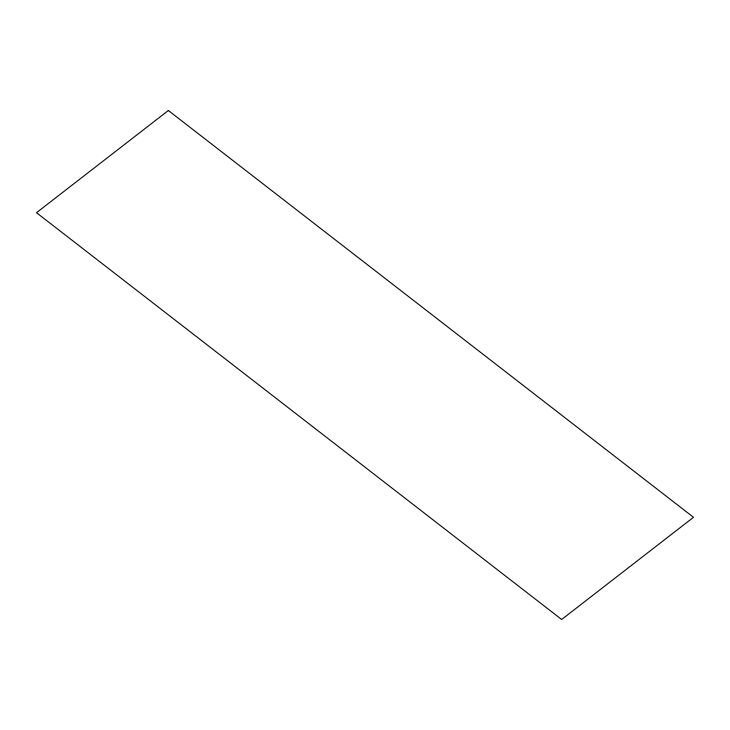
<?xml version="1.0" encoding="UTF-8"?>
<svg xmlns="http://www.w3.org/2000/svg" width="730" height="730" viewBox="0 0 730 730"><rect width="100%" height="100%" fill="white"/><g stroke="black" fill="none" stroke-linecap="round" stroke-linejoin="round"><path stroke-width="1.09" d="M168.347 110.513L36.5 212.704L561.653 619.487L693.5 517.296L168.347 110.513"/></g></svg>
